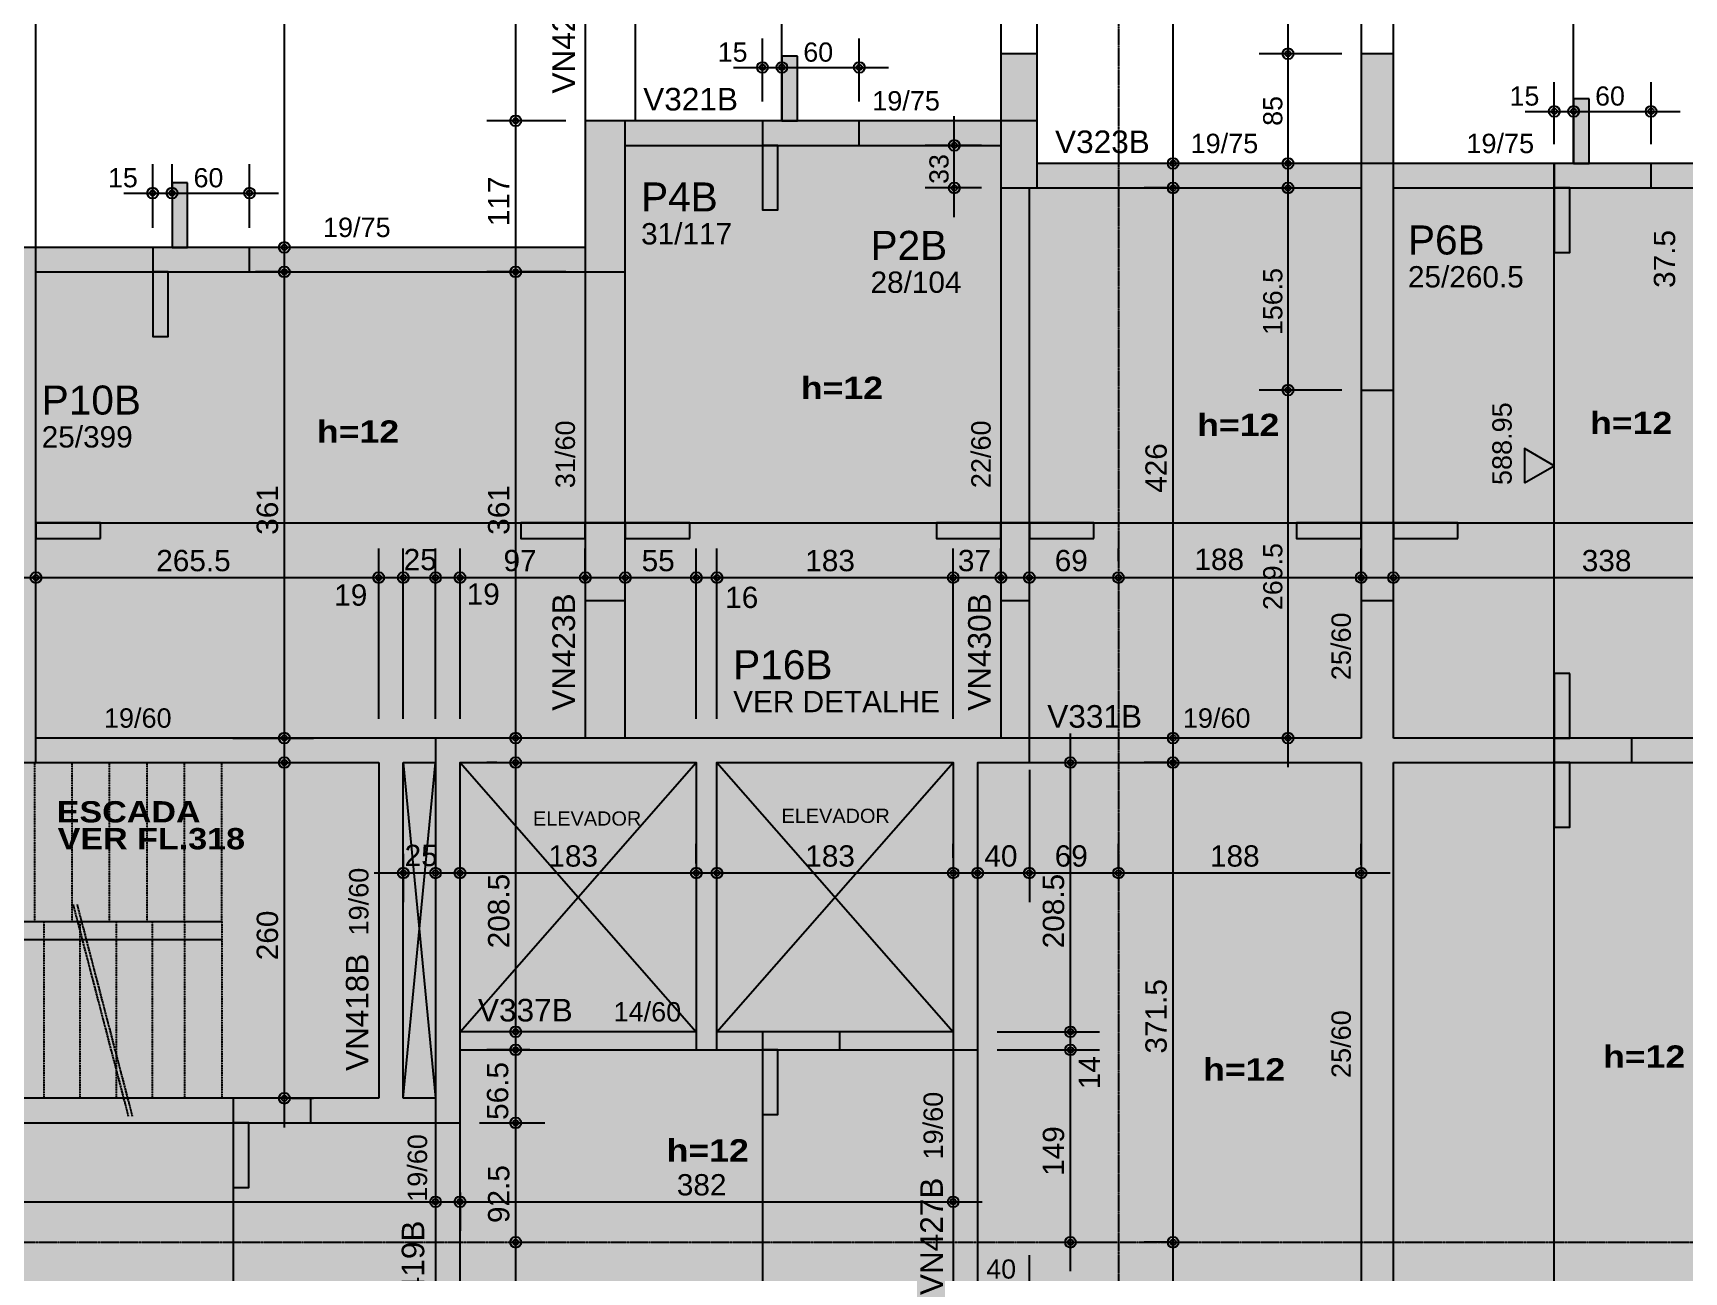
# Model space of a CAD drawing. Extents: x 0 to 13080, y 0 to 6750.
# Drawn here: x 5410 to 6689, y 2493 to 3452 of the extents above; entities that cross this region are included whole.
import ezdxf

# ---------------------------------------------------------------- set-up
doc = ezdxf.new("R2010")
doc.units = 0
doc.header["$MEASUREMENT"] = 0
for name, pattern in [('ESTILO_TQS_0002', [0.4, 0.1, -0.3]), ('ESTILO_TQS_0006', [0.3, 0.2, -0.1]), ('ESTILO_TQS_0007', [2.1, 1.5, -0.2, 0.2, -0.2])]:
    doc.linetypes.add(name, pattern=pattern)
for name, color, linetype in [('MTH-224', 4, 'CONTINUOUS'), ('MTH-230', 1, 'CONTINUOUS'), ('MTH-COTAS7', 31, 'CONTINUOUS'), ('MTH-DIM-PILAR', 3, 'CONTINUOUS'), ('MTH-DIM-VIGA', 3, 'CONTINUOUS'), ('MTH-EIXO-214', 4, 'CONTINUOUS'), ('MTH-EIXO-215', 1, 'CONTINUOUS'), ('MTH-EIXO-217', 8, 'CONTINUOUS'), ('MTH-FACE-VIGA', 7, 'CONTINUOUS'), ('MTH-LINHA-SEÇÃO', 16, 'CONTINUOUS'), ('MTH-PILAR-SEGUE', 5, 'CONTINUOUS'), ('MTH-SIMB_COTA', 3, 'CONTINUOUS'), ('MTH-SOMB119', 62, 'CONTINUOUS'), ('MTH-SOMBRA21', 150, 'CONTINUOUS'), ('MTH-SOMBRA25', 253, 'CONTINUOUS'), ('MTH-TIT1-PILAR', 5, 'CONTINUOUS'), ('MTH-TIT1-VIGA', 5, 'CONTINUOUS'), ('MTH-TXT', 4, 'CONTINUOUS'), ('MTH-TXT-NEGRITO', 5, 'CONTINUOUS'), ('MTH-TXT-NOTAS', 3, 'CONTINUOUS'), ('MTH-VIGA-INVERTIDA', 7, 'ESTILO_TQS_0002')]:
    doc.layers.add(name, color=color, linetype=linetype)
doc.styles.add('TQS_ARIAL', font='arial.ttf')
doc.styles.add('TQS_ARIAL_BLACK', font='ariblk.ttf')

msp = doc.modelspace()

# ---------------------------------------------------------------- linework, layer by layer
at = {"layer": 'MTH-224', "linetype": 'Continuous'}
msp.add_lwpolyline([(6565.43917, 3103.899157), (6588.386875, 3117.148662), (6565.43917, 3130.396849), (6565.43917, 3103.899157)], dxfattribs=at)
at = {"layer": 'MTH-230', "linetype": 'Continuous'}
for p, q in [((5696.777239, 2627.231988), (5721.777242, 2887.231988)), ((5696.777239, 2887.231988), (5721.777242, 2627.231988)), ((5740.777242, 2678.731997), (5923.777242, 2887.232067)), ((5740.777242, 2887.232067), (5923.777242, 2678.731997)), ((5939.777242, 2678.731997), (6122.777242, 2887.232063)), ((5939.777242, 2887.232063), (6122.777242, 2678.731997))]:
    msp.add_line(p, q, dxfattribs=at)
at = {"layer": 'MTH-COTAS7', "linetype": 'Continuous'}
for p, q in [((5604.691797, 3263.732062), (5604.691797, 3958.714762)), ((6293.102997, 3328.732063), (6293.102997, 3958.714762)), ((5783.888868, 3361.732062), (5783.888868, 3755.732669)), ((6382.17447, 3413.714762), (6382.17447, 3755.732669)), ((6382.17447, 3328.732063), (6382.17447, 3458.714762)), ((5975.046569, 3399.232062), (5975.046569, 3448.082015)), ((5990.046569, 3424.232062), (5990.046569, 3448.082015)), ((5990.046569, 3424.232062), (5990.046569, 3448.082015)), ((6050.046569, 3399.232062), (6050.046569, 3448.082015)), ((6423.777245, 3436.214762), (6359.67447, 3436.214762)), ((6423.777245, 3436.214762), (6359.67447, 3436.214762)), ((5952.546569, 3425.582015), (6012.546569, 3425.582015)), ((5967.546569, 3425.582015), (6072.546569, 3425.582015)), ((5783.888868, 3244.732062), (5783.888868, 3406.732062)), ((6588.386875, 3366.232063), (6588.386875, 3414.065718)), ((6603.386875, 3391.232063), (6603.386875, 3414.065718)), ((6603.386875, 3391.232063), (6603.386875, 3414.065718)), ((6663.386875, 3366.232063), (6663.386875, 3414.065718)), ((6565.886875, 3391.565718), (6625.886875, 3391.565718)), ((6580.886875, 3391.565718), (6685.886875, 3391.565718)), ((5822.777243, 3384.232062), (5761.388868, 3384.232062)), ((5822.777243, 3384.232062), (5761.388868, 3384.232062)), ((6123.622871, 3309.732063), (6123.622871, 3387.732062)), ((6144.777243, 3365.232062), (6101.122871, 3365.232062)), ((5502.698106, 3301.232062), (5502.698106, 3350.787595)), ((5517.698106, 3326.232062), (5517.698106, 3350.787595)), ((5517.698106, 3326.232062), (5517.698106, 3350.787595)), ((5577.698106, 3301.232062), (5577.698106, 3350.787595)), ((6317.27522, 3351.232063), (6270.602997, 3351.232063)), ((6293.102997, 2883.73206), (6293.102997, 3354.732063)), ((6381.100017, 3351.232063), (6359.67447, 3351.232063)), ((6382.17447, 3153.232061), (6382.17447, 3354.732063)), ((5480.198106, 3328.287595), (5540.198106, 3328.287595)), ((5495.198106, 3328.287595), (5600.198106, 3328.287595)), ((6144.777243, 3332.232063), (6101.122871, 3332.232063)), ((6298.277244, 3332.232063), (6270.602997, 3332.232063)), ((6394.424072, 3332.232063), (6404.67447, 3332.232063)), ((5604.691797, 2883.732025), (5604.691797, 3289.732062)), ((5783.888868, 2883.73206), (5783.888868, 3289.732062)), ((5610.027243, 3286.232062), (5582.191797, 3286.232062)), ((5610.027243, 3267.232062), (5582.191797, 3267.232062)), ((5822.777243, 3267.232062), (5761.388868, 3267.232062)), ((5822.777243, 3267.232062), (5761.388868, 3267.232062)), ((6382.17447, 2883.73206), (6382.17447, 3198.232061)), ((6423.777245, 3175.732061), (6359.67447, 3175.732061)), ((6423.777245, 3175.732061), (6359.67447, 3175.732061)), ((5412.277243, 3011.056378), (5412.277243, 3052.98206)), ((5677.777239, 2921.232025), (5677.777239, 3052.98206)), ((5677.777239, 2921.232025), (5677.777239, 3052.98206)), ((5696.777239, 2921.232025), (5696.777239, 3052.98206)), ((5696.777239, 2921.232025), (5696.777239, 3052.98206)), ((5721.777242, 2921.23206), (5721.777242, 3052.98206)), ((5721.777242, 2921.23206), (5721.777242, 3052.98206)), ((5740.777242, 2921.23206), (5740.777242, 3052.98206)), ((5740.777242, 2921.23206), (5740.777242, 3052.98206)), ((5837.777243, 3027.348422), (5837.777243, 3052.98206)), ((5868.777243, 3027.870702), (5868.777243, 3052.98206)), ((5923.777242, 2921.23206), (5923.777242, 3052.98206)), ((5923.777242, 2921.23206), (5923.777242, 3052.98206)), ((5939.777242, 2921.23206), (5939.777242, 3052.98206)), ((5939.777242, 2921.23206), (5939.777242, 3052.98206)), ((6122.777242, 2921.23206), (6122.777242, 3052.98206)), ((6122.777242, 2921.23206), (6122.777242, 3052.98206)), ((6159.777243, 3027.870702), (6159.777243, 3052.98206)), ((6181.777243, 3027.870702), (6181.777243, 3052.98206)), ((6250.777243, 3043.087983), (6250.777243, 3052.98206)), ((6250.777243, 3043.087983), (6250.777243, 3052.98206)), ((6438.777245, 3027.870702), (6438.777245, 3052.98206)), ((6463.777245, 3027.870702), (6463.777245, 3052.98206)), ((5389.777243, 3030.48206), (5700.277239, 3030.48206)), ((5655.277239, 3030.48206), (5719.277239, 3030.48206)), ((5674.277239, 3030.48206), (5744.277242, 3030.48206)), ((5699.277242, 3030.48206), (5763.277242, 3030.48206)), ((5718.277242, 3030.48206), (5860.277243, 3030.48206)), ((5846.277243, 3030.48206), (5946.277242, 3030.48206)), ((5901.277242, 3030.48206), (5962.277242, 3030.48206)), ((5917.277242, 3030.48206), (6145.277242, 3030.48206)), ((6100.277242, 3030.48206), (6182.277243, 3030.48206)), ((6159.277243, 3030.48206), (6273.277243, 3030.48206)), ((6228.277243, 3030.48206), (6461.277245, 3030.48206)), ((6441.277245, 3030.48206), (6824.27805, 3030.48206)), ((5564.777241, 2906.232025), (5627.191797, 2906.232025)), ((5604.691797, 2604.732025), (5604.691797, 2909.732025)), ((5789.401661, 2906.23206), (5761.388868, 2906.23206)), ((5783.888868, 2656.232034), (5783.888868, 2909.732067)), ((6213.623749, 2656.232034), (6213.623749, 2909.73206)), ((6295.277244, 2906.23206), (6270.602997, 2906.23206)), ((6293.102997, 2493.232028), (6293.102997, 2909.73206)), ((6395.803159, 2906.23206), (6359.67447, 2906.23206)), ((5599.095009, 2887.232025), (5627.191797, 2887.232025)), ((5769.185656, 2887.232067), (5761.388868, 2887.232067)), ((6181.777243, 2881.73206), (6181.777243, 2779.214554)), ((6181.777243, 2881.73206), (6181.777243, 2779.214554)), ((6196.777243, 2887.23206), (6236.123749, 2887.23206)), ((6295.277244, 2887.23206), (6270.602997, 2887.23206)), ((5696.777239, 2816.438205), (5696.777239, 2779.214554)), ((5740.777242, 2804.887062), (5740.777242, 2824.214554)), ((5923.777242, 2809.180015), (5923.777242, 2824.214554)), ((5939.777242, 2790.982066), (5939.777242, 2824.214554)), ((6122.777242, 2813.408224), (6122.777242, 2824.214554)), ((6141.777242, 2790.982064), (6141.777242, 2824.214554)), ((6250.777243, 2806.327075), (6250.777243, 2824.214554)), ((6250.777243, 2806.327075), (6250.777243, 2824.214554)), ((6438.777245, 2808.012399), (6438.777245, 2824.214554)), ((5674.277239, 2801.714554), (5744.277242, 2801.714554)), ((5718.277242, 2801.714554), (5946.277242, 2801.714554)), ((5721.777242, 2809.646192), (5721.777242, 2779.214554)), ((5917.277242, 2801.714554), (6145.277242, 2801.714554)), ((6119.277242, 2801.714554), (6204.277243, 2801.714554)), ((6159.277243, 2801.714554), (6273.277243, 2801.714554)), ((6228.277243, 2801.714554), (6461.277245, 2801.714554)), ((6213.623749, 2642.232069), (6213.623749, 2701.232034)), ((5783.888868, 2585.73206), (5783.888868, 2687.232034)), ((6213.623749, 2493.232028), (6213.623749, 2687.232069)), ((5797.403531, 2678.732034), (5761.388868, 2678.732034)), ((6156.777242, 2678.732034), (6236.123749, 2678.732034)), ((6156.777242, 2678.732034), (6236.123749, 2678.732034)), ((5794.846855, 2664.732034), (5761.388868, 2664.732034)), ((6156.777242, 2664.732069), (6236.123749, 2664.732069)), ((6156.777242, 2664.732069), (6236.123749, 2664.732069)), ((5610.096486, 2627.232025), (5627.191797, 2627.232025)), ((5783.888868, 2493.232028), (5783.888868, 2630.73206)), ((5755.777242, 2608.23206), (5806.388868, 2608.23206)), ((5755.777242, 2608.23206), (5806.388868, 2608.23206)), ((5044.277244, 2547.061008), (5744.277242, 2547.061008)), ((5718.277242, 2547.061008), (6145.277242, 2547.061008)), ((5740.777242, 2554.26325), (5740.777242, 2524.561008)), ((5721.777242, 2541.288579), (5721.777242, 2524.561008)), ((5783.888868, 2417.233332), (5783.888868, 2538.232028)), ((6122.777242, 2544.2327), (6122.777242, 2524.561008)), ((6293.102997, 2417.233332), (6293.102997, 2538.232028)), ((5779.951718, 2515.732028), (5806.388868, 2515.732028)), ((5790.229769, 2515.732028), (5806.388868, 2515.732028)), ((6192.688333, 2515.732028), (6236.123749, 2515.732028)), ((6291.459207, 2515.732028), (6270.602997, 2515.732028)), ((6291.459207, 2515.732028), (6270.602997, 2515.732028)), ((6141.777242, 2497.865317), (6141.777242, 2505.640029)), ((6181.777243, 2468.733332), (6181.777243, 2505.640029))]:
    msp.add_line(p, q, dxfattribs=at)
at = {"layer": 'MTH-EIXO-214', "linetype": 'ESTILO_TQS_0007'}
for p, q in [((6250.777243, 6386.749862), (6250.777243, 488.1738)), ((718.67219, 2515.73199), (9031.331125, 2515.73199))]:
    msp.add_line(p, q, dxfattribs=at)
at = {"layer": 'MTH-EIXO-215', "linetype": 'Continuous'}
msp.add_line((5194.277242, 2750.231988), (5556.277242, 2750.231988), dxfattribs=at)
at = {"layer": 'MTH-EIXO-217', "linetype": 'ESTILO_TQS_0007'}
for p, q in [((5440.965348, 2777.292431), (5483.780754, 2613.162676)), ((5444.065742, 2777.292431), (5486.881149, 2613.162676))]:
    msp.add_line(p, q, dxfattribs=at)
at = {"layer": 'MTH-FACE-VIGA', "linetype": 'Continuous'}
msp.add_line((5208.277242, 2764.231988), (5556.277242, 2764.231988), dxfattribs=at)
for points in [[(5412.277243, 3286.232065), (5412.277243, 3936.214724)], [(5837.777243, 3936.214724), (5837.777243, 3384.232062)], [(5876.777243, 3384.232062), (5876.777243, 3936.214724)], [(6159.777243, 3753.232669), (6159.777243, 3436.232063)], [(6187.777243, 3436.232063), (6187.777243, 3753.232669)], [(6438.777245, 3742.732915), (6438.777245, 3436.214762)], [(6463.777245, 3436.214762), (6463.777245, 3730.232907)], [(6159.777243, 3384.232062), (5868.777243, 3384.232062)], [(5868.777243, 3365.232062), (6159.777243, 3365.232062)], [(6438.777245, 3351.232063), (6187.777243, 3351.232063)], [(6798.778048, 3351.232063), (6463.777245, 3351.232063)], [(6159.777243, 3332.232063), (6159.777243, 2906.23206)], [(6181.777243, 2906.23206), (6181.777243, 3332.232063)], [(6187.777243, 3332.232063), (6438.777245, 3332.232063)], [(6463.777245, 3332.232063), (6798.778048, 3332.232063)], [(5837.777243, 3286.232062), (5412.277243, 3286.232062)], [(5412.277243, 3267.232062), (5837.777243, 3267.232062)], [(5837.777243, 3267.232062), (5837.777243, 2906.23206)], [(5868.777243, 2906.23206), (5868.777243, 3267.232062)], [(6438.777245, 3175.732061), (6438.777245, 2906.232022)], [(6463.777245, 2906.232022), (6463.777245, 3175.732061)], [(5687.277239, 2906.231988), (5412.277243, 2906.231988)], [(5721.777239, 2906.231988), (5687.277239, 2906.231988)], [(6438.777245, 2906.232022), (6181.777243, 2906.232022)], [(6801.77805, 2906.232022), (6463.777245, 2906.232022)], [(5412.277243, 2887.231988), (5677.777239, 2887.231988)], [(5677.777239, 2887.231988), (5677.777239, 2627.231988)], [(5696.777239, 2887.231988), (5721.777242, 2887.231988)], [(5696.777239, 2627.231988), (5696.777239, 2887.231988)], [(6181.777243, 2887.232022), (6438.777245, 2887.232022)], [(6438.777245, 2887.232022), (6438.777245, 2439.733294)], [(6463.777245, 2887.232022), (6801.77805, 2887.232022)], [(6463.777245, 2439.733294), (6463.777245, 2887.232022)], [(5923.777242, 2678.731997), (5740.777242, 2678.731997)], [(6122.777242, 2678.731997), (5939.777242, 2678.731997)], [(5740.777242, 2664.731997), (5923.777242, 2664.731997)], [(5939.777242, 2664.731997), (6122.777242, 2664.731997)], [(6122.777242, 2664.732069), (6122.777242, 2453.733332)], [(6141.777242, 2453.733332), (6141.777242, 2664.732069)], [(5677.777239, 2627.231988), (5208.277242, 2627.231988)], [(5721.777242, 2627.231988), (5696.777239, 2627.231988)], [(5182.277244, 2608.231988), (5687.277239, 2608.231988)], [(5687.277239, 2608.231988), (5721.777242, 2608.231988)], [(5721.777242, 2608.231988), (5721.777242, 2439.733294)], [(5740.777242, 2439.733294), (5740.777242, 2608.23206)]]:
    msp.add_lwpolyline(points, dxfattribs=at)
at = {"layer": 'MTH-LINHA-SEÇÃO', "linetype": 'Continuous'}
for p, q in [((5990.046569, 3384.232062), (5990.046569, 5023.714724)), ((6603.386875, 3351.232063), (6603.386875, 4102.390299)), ((6588.386875, 1975.732055), (6588.386875, 3351.232063)), ((5412.277243, 3072.870702), (7775.777243, 3072.870702)), ((5975.046569, 2678.732034), (5975.046569, 1942.732101)), ((5565.096486, 2627.232025), (5565.096486, 2367.733332))]:
    msp.add_line(p, q, dxfattribs=at)
for points in [[(6002.046569, 3434.232062), (5990.046569, 3434.232062), (5990.046569, 3384.232062), (6002.046569, 3384.232062), (6002.046569, 3434.232062)], [(6615.386875, 3401.232063), (6603.386875, 3401.232063), (6603.386875, 3351.232063), (6615.386875, 3351.232063), (6615.386875, 3401.232063)], [(5975.046569, 3384.232062), (5975.046569, 3365.232062), (6050.046569, 3365.232062), (6050.046569, 3384.232062), (5975.046569, 3384.232062)], [(5987.046569, 3365.232062), (5975.046569, 3365.232062), (5975.046569, 3315.232062), (5987.046569, 3315.232062), (5987.046569, 3365.232062)], [(6663.386875, 3351.232063), (6588.386875, 3351.232063), (6588.386875, 3332.232063), (6663.386875, 3332.232063), (6663.386875, 3351.232063)], [(5529.698106, 3336.232062), (5517.698106, 3336.232062), (5517.698106, 3286.232062), (5529.698106, 3286.232062), (5529.698106, 3336.232062)], [(6600.386875, 3332.232063), (6588.386875, 3332.232063), (6588.386875, 3282.232063), (6600.386875, 3282.232063), (6600.386875, 3332.232063)], [(5502.698106, 3286.232062), (5502.698106, 3267.232062), (5577.698106, 3267.232062), (5577.698106, 3286.232062), (5502.698106, 3286.232062)], [(5514.698106, 3267.232062), (5502.698106, 3267.232062), (5502.698106, 3217.232062), (5514.698106, 3217.232062), (5514.698106, 3267.232062)], [(5462.277243, 3060.870702), (5462.277243, 3072.870702), (5412.277243, 3072.870702), (5412.277243, 3060.870702), (5462.277243, 3060.870702)], [(5837.777243, 3060.870702), (5837.777243, 3072.870702), (5787.777243, 3072.870702), (5787.777243, 3060.870702), (5837.777243, 3060.870702)], [(5868.777243, 3072.870702), (5837.777243, 3072.870702), (5837.777243, 3012.870702), (5868.777243, 3012.870702), (5868.777243, 3072.870702)], [(5918.777243, 3060.870702), (5918.777243, 3072.870702), (5868.777243, 3072.870702), (5868.777243, 3060.870702), (5918.777243, 3060.870702)], [(6159.777243, 3060.870702), (6159.777243, 3072.870702), (6109.777243, 3072.870702), (6109.777243, 3060.870702), (6159.777243, 3060.870702)], [(6181.777243, 3072.870702), (6159.777243, 3072.870702), (6159.777243, 3012.870702), (6181.777243, 3012.870702), (6181.777243, 3072.870702)], [(6231.777243, 3060.870702), (6231.777243, 3072.870702), (6181.777243, 3072.870702), (6181.777243, 3060.870702), (6231.777243, 3060.870702)], [(6438.777245, 3060.870702), (6438.777245, 3072.870702), (6388.777245, 3072.870702), (6388.777245, 3060.870702), (6438.777245, 3060.870702)], [(6463.777245, 3072.870702), (6438.777245, 3072.870702), (6438.777245, 3012.870702), (6463.777245, 3012.870702), (6463.777245, 3072.870702)], [(6513.777245, 3060.870702), (6513.777245, 3072.870702), (6463.777245, 3072.870702), (6463.777245, 3060.870702), (6513.777245, 3060.870702)], [(6600.386875, 2956.23206), (6588.386875, 2956.23206), (6588.386875, 2906.23206), (6600.386875, 2906.23206), (6600.386875, 2956.23206)], [(6588.386875, 2906.23206), (6588.386875, 2887.23206), (6648.386875, 2887.23206), (6648.386875, 2906.23206), (6588.386875, 2906.23206)], [(6600.386875, 2887.23206), (6588.386875, 2887.23206), (6588.386875, 2837.23206), (6600.386875, 2837.23206), (6600.386875, 2887.23206)], [(5975.046569, 2678.732034), (5975.046569, 2664.732034), (6035.046569, 2664.732034), (6035.046569, 2678.732034), (5975.046569, 2678.732034)], [(5987.046569, 2664.732034), (5975.046569, 2664.732034), (5975.046569, 2614.732034), (5987.046569, 2614.732034), (5987.046569, 2664.732034)], [(5565.096486, 2627.232025), (5565.096486, 2608.232025), (5625.096486, 2608.232025), (5625.096486, 2627.232025), (5565.096486, 2627.232025)], [(5577.096486, 2608.232025), (5565.096486, 2608.232025), (5565.096486, 2558.232025), (5577.096486, 2558.232025), (5577.096486, 2608.232025)]]:
    msp.add_lwpolyline(points, dxfattribs=at)
at = {"layer": 'MTH-PILAR-SEGUE', "linetype": 'Continuous'}
for points in [[(6159.777243, 3332.232063), (6187.777243, 3332.232063), (6187.777243, 3436.232063), (6159.777243, 3436.232063), (6159.777243, 3332.232063)], [(6438.777245, 3175.732061), (6463.777245, 3175.732061), (6463.777245, 3436.214762), (6438.777245, 3436.214762), (6438.777245, 3175.732061)], [(5837.777243, 3267.232062), (5868.777243, 3267.232062), (5868.777243, 3384.232062), (5837.777243, 3384.232062), (5837.777243, 3267.232062)], [(5387.277243, 2887.232063), (5412.277243, 2887.232063), (5412.277243, 3286.232065), (5387.277243, 3286.232065), (5387.277243, 2887.232063)], [(6141.777242, 2664.732069), (6141.777242, 2887.23206), (6181.777243, 2887.23206), (6181.777243, 2906.23206), (5721.777242, 2906.23206), (5721.777242, 2608.23206), (5740.777242, 2608.23206), (5740.777242, 2887.232067), (5923.777242, 2887.232067), (5923.777242, 2664.732069), (5939.777242, 2664.732069), (5939.777242, 2887.232063), (6122.777242, 2887.232063), (6122.777242, 2664.732069), (6141.777242, 2664.732069)]]:
    msp.add_lwpolyline(points, dxfattribs=at)
at = {"layer": 'MTH-SIMB_COTA', "linetype": 'Continuous'}
for centre, radius in [((6382.17447, 3436.214762), 4.200001), ((6382.17447, 3436.214762), 4.200001), ((5975.046569, 3425.582015), 4.200001), ((5975.046569, 3425.582015), 2.1), ((5990.046569, 3425.582015), 4.200001), ((5990.046569, 3425.582015), 4.200001), ((5990.046569, 3425.582015), 2.1), ((5990.046569, 3425.582015), 2.1), ((6050.046569, 3425.582015), 4.200001), ((6050.046569, 3425.582015), 2.1), ((6382.17447, 3436.214762), 2.1), ((6382.17447, 3436.214762), 2.1), ((6588.386875, 3391.565718), 4.200001), ((6588.386875, 3391.565718), 2.1), ((6603.386875, 3391.565718), 4.200001), ((6603.386875, 3391.565718), 4.200001), ((6603.386875, 3391.565718), 2.1), ((6603.386875, 3391.565718), 2.1), ((6663.386875, 3391.565718), 4.200001), ((6663.386875, 3391.565718), 2.1), ((5783.888868, 3384.232062), 4.200001), ((5783.888868, 3384.232062), 4.200001), ((5783.888868, 3384.232062), 2.1), ((5783.888868, 3384.232062), 2.1), ((6123.622871, 3365.232062), 4.200001), ((6123.622871, 3365.232062), 2.1), ((6293.102997, 3351.232063), 4.200001), ((6293.102997, 3351.232063), 2.1), ((6382.17447, 3351.232063), 4.200001), ((6382.17447, 3351.232063), 2.1), ((5502.698106, 3328.287595), 4.200001), ((5502.698106, 3328.287595), 2.1), ((5517.698106, 3328.287595), 4.200001), ((5517.698106, 3328.287595), 4.200001), ((5517.698106, 3328.287595), 2.1), ((5517.698106, 3328.287595), 2.1), ((5577.698106, 3328.287595), 4.200001), ((5577.698106, 3328.287595), 2.1), ((6123.622871, 3332.232063), 4.200001), ((6123.622871, 3332.232063), 2.1), ((6293.102997, 3332.232063), 4.200001), ((6293.102997, 3332.232063), 2.1), ((6382.17447, 3332.232063), 4.200001), ((6382.17447, 3332.232063), 2.1), ((5604.691797, 3286.232062), 4.200001), ((5604.691797, 3286.232062), 2.1), ((5604.691797, 3267.232062), 4.200001), ((5604.691797, 3267.232062), 2.1), ((5783.888868, 3267.232062), 4.200001), ((5783.888868, 3267.232062), 4.200001), ((5783.888868, 3267.232062), 2.1), ((5783.888868, 3267.232062), 2.1), ((6382.17447, 3175.732061), 4.200001), ((6382.17447, 3175.732061), 4.200001), ((6382.17447, 3175.732061), 2.1), ((6382.17447, 3175.732061), 2.1), ((5412.277243, 3030.48206), 4.200001), ((5412.277243, 3030.48206), 2.1), ((5677.777239, 3030.48206), 4.200001), ((5677.777239, 3030.48206), 4.200001), ((5677.777239, 3030.48206), 2.1), ((5677.777239, 3030.48206), 2.1), ((5696.777239, 3030.48206), 4.200001), ((5696.777239, 3030.48206), 4.200001), ((5696.777239, 3030.48206), 2.1), ((5696.777239, 3030.48206), 2.1), ((5721.777242, 3030.48206), 4.200001), ((5721.777242, 3030.48206), 4.200001), ((5721.777242, 3030.48206), 2.1), ((5721.777242, 3030.48206), 2.1), ((5740.777242, 3030.48206), 4.200001), ((5740.777242, 3030.48206), 4.200001), ((5740.777242, 3030.48206), 2.1), ((5740.777242, 3030.48206), 2.1), ((5837.777243, 3030.48206), 4.200001), ((5837.777243, 3030.48206), 2.1), ((5868.777243, 3030.48206), 4.200001), ((5868.777243, 3030.48206), 2.1), ((5923.777242, 3030.48206), 4.200001), ((5923.777242, 3030.48206), 4.200001), ((5923.777242, 3030.48206), 2.1), ((5923.777242, 3030.48206), 2.1), ((5939.777242, 3030.48206), 4.200001), ((5939.777242, 3030.48206), 4.200001), ((5939.777242, 3030.48206), 2.1), ((5939.777242, 3030.48206), 2.1), ((6122.777242, 3030.48206), 4.200001), ((6122.777242, 3030.48206), 4.200001), ((6122.777242, 3030.48206), 2.1), ((6122.777242, 3030.48206), 2.1), ((6159.777243, 3030.48206), 4.200001), ((6159.777243, 3030.48206), 2.1), ((6181.777243, 3030.48206), 4.200001), ((6181.777243, 3030.48206), 2.1), ((6250.777243, 3030.48206), 4.200001), ((6250.777243, 3030.48206), 4.200001), ((6250.777243, 3030.48206), 2.1), ((6250.777243, 3030.48206), 2.1), ((6438.777245, 3030.48206), 4.200001), ((6438.777245, 3030.48206), 2.1), ((6463.777245, 3030.48206), 4.200001), ((6463.777245, 3030.48206), 2.1), ((5604.691797, 2906.232025), 4.200001), ((5604.691797, 2906.232025), 2.1), ((5783.888868, 2906.23206), 4.200001), ((5783.888868, 2906.23206), 2.1), ((6293.102997, 2906.23206), 4.200001), ((6293.102997, 2906.23206), 2.1), ((6382.17447, 2906.23206), 4.200001), ((6382.17447, 2906.23206), 2.1), ((5604.691797, 2887.232025), 4.200001), ((5783.888868, 2887.232067), 4.200001), ((6213.623749, 2887.23206), 4.200001), ((6293.102997, 2887.23206), 4.200001), ((5604.691797, 2887.232025), 2.1), ((5783.888868, 2887.232067), 2.1), ((6213.623749, 2887.23206), 2.1), ((6293.102997, 2887.23206), 2.1), ((5696.777239, 2801.714554), 4.200001), ((5696.777239, 2801.714554), 2.1), ((5721.777242, 2801.714554), 4.200001), ((5721.777242, 2801.714554), 2.1), ((5740.777242, 2801.714554), 4.200001), ((5740.777242, 2801.714554), 2.1), ((5923.777242, 2801.714554), 4.200001), ((5923.777242, 2801.714554), 2.1), ((5939.777242, 2801.714554), 4.200001), ((5939.777242, 2801.714554), 2.1), ((6122.777242, 2801.714554), 4.200001), ((6122.777242, 2801.714554), 2.1), ((6141.777242, 2801.714554), 4.200001), ((6141.777242, 2801.714554), 2.1), ((6181.777243, 2801.714554), 4.200001), ((6181.777243, 2801.714554), 4.200001), ((6181.777243, 2801.714554), 2.1), ((6181.777243, 2801.714554), 2.1), ((6250.777243, 2801.714554), 4.200001), ((6250.777243, 2801.714554), 4.200001), ((6250.777243, 2801.714554), 2.1), ((6250.777243, 2801.714554), 2.1), ((6438.777245, 2801.714554), 4.200001), ((6438.777245, 2801.714554), 2.1), ((5783.888868, 2678.732034), 4.200001), ((5783.888868, 2678.732034), 2.1), ((6213.623749, 2678.732034), 4.200001), ((6213.623749, 2678.732034), 4.200001), ((6213.623749, 2678.732034), 2.1), ((6213.623749, 2678.732034), 2.1), ((5783.888868, 2664.732034), 4.200001), ((5783.888868, 2664.732034), 2.1), ((6213.623749, 2664.732069), 4.200001), ((6213.623749, 2664.732069), 4.200001), ((6213.623749, 2664.732069), 2.1), ((6213.623749, 2664.732069), 2.1), ((5604.691797, 2627.232025), 4.200001), ((5604.691797, 2627.232025), 2.1), ((5783.888868, 2608.23206), 4.200001), ((5783.888868, 2608.23206), 4.200001), ((5783.888868, 2608.23206), 2.1), ((5783.888868, 2608.23206), 2.1), ((5721.777242, 2547.061008), 4.200001), ((5721.777242, 2547.061008), 2.1), ((5740.777242, 2547.061008), 4.200001), ((5740.777242, 2547.061008), 2.1), ((6122.777242, 2547.061008), 4.200001), ((6122.777242, 2547.061008), 2.1), ((5783.888868, 2515.732028), 4.200001), ((5783.888868, 2515.732028), 4.200001), ((6213.623749, 2515.732028), 4.200001), ((6293.102997, 2515.732028), 4.200001), ((6293.102997, 2515.732028), 4.200001), ((5783.888868, 2515.732028), 2.1), ((5783.888868, 2515.732028), 2.1), ((6213.623749, 2515.732028), 2.1), ((6293.102997, 2515.732028), 2.1), ((6293.102997, 2515.732028), 2.1)]:
    msp.add_circle(centre, radius, dxfattribs=at)
at = {"layer": 'MTH-SOMB119', "linetype": 'Continuous'}
msp.add_lwpolyline([(6823.778048, 3351.232063), (6187.777243, 3351.232063), (6187.777243, 3384.232062), (5837.777243, 3384.232062), (5837.777243, 3286.232062), (4961.777243, 3286.232062), (4961.777243, 3384.232062), (4611.777243, 3384.232062), (4611.777243, 3351.232063), (3975.776437, 3351.232063)], dxfattribs=at)
for points in [[(5837.777243, 3384.232062), (5878.777243, 1942.732101), (6187.777243, 3384.232062)], [(5837.777243, 3384.232062), (5878.777243, 1900.732063), (5878.777243, 1942.732101)], [(5837.777243, 3286.232062), (5878.777243, 1900.732063), (5837.777243, 3384.232062)], [(6187.777243, 3384.232062), (5878.777243, 1942.732101), (6187.777243, 3351.232063)], [(5878.777243, 1942.732101), (6187.777243, 1942.732101), (6187.777243, 3351.232063)], [(6823.778048, 3351.232063), (6187.777243, 1975.732055), (6795.77805, 1975.732055)], [(6187.777243, 3351.232063), (6187.777243, 1975.732055), (6823.778048, 3351.232063)], [(6187.777243, 3351.232063), (6187.777243, 1942.732101), (6187.777243, 1975.732055)], [(5206.777243, 2041.732063), (5837.777243, 3286.232062), (4961.777243, 3286.232062)], [(5206.777243, 2041.732063), (5592.777243, 2041.732063), (5837.777243, 3286.232062)], [(5837.777243, 3286.232062), (5592.777243, 2041.732063), (5878.777243, 1900.732063)]]:
    msp.add_solid(points, dxfattribs=at)
at = {"layer": 'MTH-SOMBRA21', "linetype": 'Continuous'}
for points in [[(6002.046569, 3434.232062), (5990.046569, 3434.232062), (5990.046569, 3384.232062)], [(6002.046569, 3434.232062), (5990.046569, 3384.232062), (6002.046569, 3384.232062)], [(6002.046569, 3434.232062), (6002.046569, 3384.232062), (6002.046569, 3434.232062)], [(6615.386875, 3401.232063), (6603.386875, 3401.232063), (6603.386875, 3351.232063)], [(6615.386875, 3401.232063), (6603.386875, 3351.232063), (6615.386875, 3351.232063)], [(6615.386875, 3401.232063), (6615.386875, 3351.232063), (6615.386875, 3401.232063)], [(5975.046569, 3384.232062), (5975.046569, 3365.232062), (6050.046569, 3365.232062)], [(5975.046569, 3384.232062), (6050.046569, 3365.232062), (6050.046569, 3384.232062)], [(5975.046569, 3384.232062), (6050.046569, 3384.232062), (5975.046569, 3384.232062)], [(5987.046569, 3365.232062), (5975.046569, 3365.232062), (5975.046569, 3315.232062)], [(5987.046569, 3365.232062), (5975.046569, 3315.232062), (5987.046569, 3315.232062)], [(5987.046569, 3365.232062), (5987.046569, 3315.232062), (5987.046569, 3365.232062)], [(6663.386875, 3351.232063), (6588.386875, 3351.232063), (6588.386875, 3332.232063)], [(6663.386875, 3351.232063), (6588.386875, 3332.232063), (6663.386875, 3332.232063)], [(6663.386875, 3351.232063), (6663.386875, 3332.232063), (6663.386875, 3351.232063)], [(5529.698106, 3336.232062), (5517.698106, 3336.232062), (5517.698106, 3286.232062)], [(5529.698106, 3336.232062), (5517.698106, 3286.232062), (5529.698106, 3286.232062)], [(5529.698106, 3336.232062), (5529.698106, 3286.232062), (5529.698106, 3336.232062)], [(6600.386875, 3332.232063), (6588.386875, 3332.232063), (6588.386875, 3282.232063)], [(6600.386875, 3332.232063), (6588.386875, 3282.232063), (6600.386875, 3282.232063)], [(6600.386875, 3332.232063), (6600.386875, 3282.232063), (6600.386875, 3332.232063)], [(5502.698106, 3286.232062), (5502.698106, 3267.232062), (5577.698106, 3267.232062)], [(5502.698106, 3286.232062), (5577.698106, 3267.232062), (5577.698106, 3286.232062)], [(5502.698106, 3286.232062), (5577.698106, 3286.232062), (5502.698106, 3286.232062)], [(5514.698106, 3267.232062), (5502.698106, 3267.232062), (5502.698106, 3217.232062)], [(5514.698106, 3267.232062), (5502.698106, 3217.232062), (5514.698106, 3217.232062)], [(5514.698106, 3267.232062), (5514.698106, 3217.232062), (5514.698106, 3267.232062)], [(5462.277243, 3060.870702), (5462.277243, 3072.870702), (5412.277243, 3072.870702)], [(5462.277243, 3060.870702), (5412.277243, 3072.870702), (5412.277243, 3060.870702)], [(5837.777243, 3060.870702), (5837.777243, 3072.870702), (5787.777243, 3072.870702)], [(5837.777243, 3060.870702), (5787.777243, 3072.870702), (5787.777243, 3060.870702)], [(5868.777243, 3072.870702), (5837.777243, 3072.870702), (5837.777243, 3012.870702)], [(5868.777243, 3072.870702), (5837.777243, 3012.870702), (5868.777243, 3012.870702)], [(5918.777243, 3060.870702), (5918.777243, 3072.870702), (5868.777243, 3072.870702)], [(5918.777243, 3060.870702), (5868.777243, 3072.870702), (5868.777243, 3060.870702)], [(5868.777243, 3072.870702), (5868.777243, 3012.870702), (5868.777243, 3072.870702)], [(6159.777243, 3060.870702), (6159.777243, 3072.870702), (6109.777243, 3072.870702)], [(6159.777243, 3060.870702), (6109.777243, 3072.870702), (6109.777243, 3060.870702)], [(6181.777243, 3072.870702), (6159.777243, 3072.870702), (6159.777243, 3012.870702)], [(6181.777243, 3072.870702), (6159.777243, 3012.870702), (6181.777243, 3012.870702)], [(6231.777243, 3060.870702), (6231.777243, 3072.870702), (6181.777243, 3072.870702)], [(6231.777243, 3060.870702), (6181.777243, 3072.870702), (6181.777243, 3060.870702)], [(6181.777243, 3072.870702), (6181.777243, 3012.870702), (6181.777243, 3072.870702)], [(6438.777245, 3060.870702), (6438.777245, 3072.870702), (6388.777245, 3072.870702)], [(6438.777245, 3060.870702), (6388.777245, 3072.870702), (6388.777245, 3060.870702)], [(6463.777245, 3072.870702), (6438.777245, 3072.870702), (6438.777245, 3012.870702)], [(6463.777245, 3072.870702), (6438.777245, 3012.870702), (6463.777245, 3012.870702)], [(6513.777245, 3060.870702), (6513.777245, 3072.870702), (6463.777245, 3072.870702)], [(6513.777245, 3060.870702), (6463.777245, 3072.870702), (6463.777245, 3060.870702)], [(6463.777245, 3072.870702), (6463.777245, 3012.870702), (6463.777245, 3072.870702)], [(5462.277243, 3060.870702), (5412.277243, 3060.870702), (5462.277243, 3060.870702)], [(5837.777243, 3060.870702), (5787.777243, 3060.870702), (5837.777243, 3060.870702)], [(5918.777243, 3060.870702), (5868.777243, 3060.870702), (5918.777243, 3060.870702)], [(6159.777243, 3060.870702), (6109.777243, 3060.870702), (6159.777243, 3060.870702)], [(6231.777243, 3060.870702), (6181.777243, 3060.870702), (6231.777243, 3060.870702)], [(6438.777245, 3060.870702), (6388.777245, 3060.870702), (6438.777245, 3060.870702)], [(6513.777245, 3060.870702), (6463.777245, 3060.870702), (6513.777245, 3060.870702)], [(6600.386875, 2956.23206), (6588.386875, 2956.23206), (6588.386875, 2906.23206)], [(6600.386875, 2956.23206), (6588.386875, 2906.23206), (6600.386875, 2906.23206)], [(6600.386875, 2956.23206), (6600.386875, 2906.23206), (6600.386875, 2956.23206)], [(6588.386875, 2906.23206), (6588.386875, 2887.23206), (6648.386875, 2887.23206)], [(6588.386875, 2906.23206), (6648.386875, 2887.23206), (6648.386875, 2906.23206)], [(6588.386875, 2906.23206), (6648.386875, 2906.23206), (6588.386875, 2906.23206)], [(6600.386875, 2887.23206), (6588.386875, 2887.23206), (6588.386875, 2837.23206)], [(6600.386875, 2887.23206), (6588.386875, 2837.23206), (6600.386875, 2837.23206)], [(6600.386875, 2887.23206), (6600.386875, 2837.23206), (6600.386875, 2887.23206)], [(5975.046569, 2678.732034), (5975.046569, 2664.732034), (6035.046569, 2664.732034)], [(5975.046569, 2678.732034), (6035.046569, 2664.732034), (6035.046569, 2678.732034)], [(5975.046569, 2678.732034), (6035.046569, 2678.732034), (5975.046569, 2678.732034)], [(5987.046569, 2664.732034), (5975.046569, 2664.732034), (5975.046569, 2614.732034)], [(5987.046569, 2664.732034), (5975.046569, 2614.732034), (5987.046569, 2614.732034)], [(5987.046569, 2664.732034), (5987.046569, 2614.732034), (5987.046569, 2664.732034)], [(5565.096486, 2627.232025), (5565.096486, 2608.232025), (5625.096486, 2608.232025)], [(5565.096486, 2627.232025), (5625.096486, 2608.232025), (5625.096486, 2627.232025)], [(5565.096486, 2627.232025), (5625.096486, 2627.232025), (5565.096486, 2627.232025)], [(5577.096486, 2608.232025), (5565.096486, 2608.232025), (5565.096486, 2558.232025)], [(5577.096486, 2608.232025), (5565.096486, 2558.232025), (5577.096486, 2558.232025)], [(5577.096486, 2608.232025), (5577.096486, 2558.232025), (5577.096486, 2608.232025)]]:
    msp.add_solid(points, dxfattribs=at)
at = {"layer": 'MTH-SOMBRA25', "linetype": 'Continuous'}
for points in [[(6159.777243, 3332.232063), (6187.777243, 3332.232063), (6187.777243, 3436.232063)], [(6159.777243, 3332.232063), (6187.777243, 3436.232063), (6159.777243, 3436.232063)], [(6159.777243, 3332.232063), (6159.777243, 3436.232063), (6159.777243, 3332.232063)], [(6438.777245, 3175.732061), (6463.777245, 3175.732061), (6463.777245, 3436.214762)], [(6438.777245, 3175.732061), (6463.777245, 3436.214762), (6438.777245, 3436.214762)], [(6438.777245, 3175.732061), (6438.777245, 3436.214762), (6438.777245, 3175.732061)], [(5837.777243, 3267.232062), (5868.777243, 3267.232062), (5868.777243, 3384.232062)], [(5837.777243, 3267.232062), (5868.777243, 3384.232062), (5837.777243, 3384.232062)], [(5837.777243, 3267.232062), (5837.777243, 3384.232062), (5837.777243, 3267.232062)], [(5387.277243, 2887.232063), (5412.277243, 2887.232063), (5412.277243, 3286.232065)], [(5387.277243, 2887.232063), (5412.277243, 3286.232065), (5387.277243, 3286.232065)], [(6181.777243, 2906.23206), (5721.777242, 2906.23206), (5740.777242, 2887.232067)], [(5721.777242, 2906.23206), (5721.777242, 2608.23206), (5740.777242, 2608.23206)], [(5721.777242, 2906.23206), (5740.777242, 2608.23206), (5740.777242, 2887.232067)], [(6181.777243, 2906.23206), (5740.777242, 2887.232067), (5923.777242, 2887.232067)], [(6181.777243, 2906.23206), (5923.777242, 2887.232067), (5939.777242, 2887.232063)], [(6181.777243, 2906.23206), (5939.777242, 2887.232063), (6122.777242, 2887.232063)], [(6181.777243, 2906.23206), (6122.777242, 2887.232063), (6141.777242, 2887.23206)], [(6181.777243, 2906.23206), (6141.777242, 2887.23206), (6181.777243, 2887.23206)], [(5923.777242, 2887.232067), (5923.777242, 2664.732069), (5939.777242, 2664.732069)], [(5923.777242, 2887.232067), (5939.777242, 2664.732069), (5939.777242, 2887.232063)], [(6122.777242, 2887.232063), (6122.777242, 2664.732069), (6141.777242, 2664.732069)], [(6122.777242, 2887.232063), (6141.777242, 2664.732069), (6141.777242, 2887.23206)]]:
    msp.add_solid(points, dxfattribs=at)
at = {"layer": 'MTH-VIGA-INVERTIDA', "linetype": 'ESTILO_TQS_0006'}
for p, q in [((5411.277242, 2764.232022), (5411.277242, 2887.231988)), ((5440.277242, 2764.232022), (5440.277242, 2887.231988)), ((5469.277242, 2764.232022), (5469.277242, 2887.231988)), ((5498.277242, 2764.232022), (5498.277242, 2887.231988)), ((5527.277242, 2764.23206), (5527.277242, 2887.232025)), ((5556.277242, 2764.23206), (5556.277242, 2887.232025)), ((5418.277242, 2764.231988), (5418.277242, 2627.231988)), ((5446.277242, 2764.231988), (5446.277242, 2627.231988)), ((5474.277242, 2764.231988), (5474.277242, 2627.231988)), ((5502.277242, 2764.231988), (5502.277242, 2627.231988)), ((5527.277242, 2764.232025), (5527.277242, 2627.232025)), ((5556.277242, 2764.232025), (5556.277242, 2627.232025)), ((6141.777242, 2659.732), (6141.777242, 2664.732034))]:
    msp.add_line(p, q, dxfattribs=at)

# ---------------------------------------------------------------- texts
at = {"layer": 'MTH-COTAS7', "linetype": 'Continuous', "style": 'TQS_ARIAL'}
for s, height, p in [('15', 14.85, (5940.396574, 3430.037015)), ('60', 14.85, (6006.681569, 3430.037015)), ('15', 14.85, (6553.73688, 3396.020718)), ('60', 14.85, (6620.021875, 3396.020718)), ('15', 14.85, (5468.048111, 3332.742595)), ('60', 14.85, (5534.333106, 3332.742595)), ('265.5', 16.5, (5505.427241, 3035.43206)), ('25', 16.5, (5697.092991, 3036.200688)), ('97', 16.5, (5774.427243, 3035.43206)), ('55', 16.5, (5881.427243, 3035.43206)), ('183', 16.5, (6008.177242, 3035.43206)), ('37', 16.5, (6126.427242, 3035.43206)), ('69', 16.5, (6201.427243, 3035.43206)), ('188', 16.5, (6309.615436, 3036.384308)), ('338', 16.5, (6609.677648, 3035.43206)), ('19', 16.5, (5643.290193, 3008.724691)), ('19', 16.5, (5745.923075, 3009.458411)), ('16', 16.5, (5946.160828, 3006.947301)), ('25', 16.5, (5697.830737, 2807.064084)), ('183', 16.5, (5809.177242, 2806.664554)), ('183', 16.5, (6008.177242, 2806.664554)), ('40', 16.5, (6146.927242, 2806.664554)), ('69', 16.5, (6201.427243, 2806.664554)), ('188', 16.5, (6321.677244, 2806.664554)), ('382', 16.5, (5908.677242, 2552.011008)), ('40', 14.85, (6148.412243, 2487.595029))]:
    msp.add_text(s, height=height, dxfattribs=at).set_placement(p)
for s, height, p in [('85', 14.85, (6377.71947, 3380.358412)), ('33', 14.85, (6119.167871, 3335.367062)), ('117', 16.5, (5778.938868, 3302.632062)), ('37.5', 16.5, (6682.006083, 3254.83634)), ('156.5', 14.85, (6377.71947, 3218.342062)), ('426', 16.5, (6288.152997, 3096.132061)), ('361', 16.5, (5599.741797, 3063.632044)), ('361', 16.5, (5778.938868, 3063.632061)), ('269.5', 14.85, (6377.71947, 3005.34206)), ('208.5', 16.5, (5778.938868, 2743.38205)), ('208.5', 16.5, (6208.673749, 2743.382047)), ('260', 16.5, (5599.741797, 2734.132025)), ('371.5', 16.5, (6288.152997, 2661.882044)), ('56.5', 16.5, (5778.084375, 2610.482139)), ('14', 16.5, (6236.577078, 2634.229996)), ('149', 16.5, (6208.673749, 2567.132048)), ('92.5', 16.5, (5778.938868, 2530.632044))]:
    msp.add_text(s, height=height, rotation=90, dxfattribs=at).set_placement(p)
at = {"layer": 'MTH-DIM-PILAR', "linetype": 'Continuous', "style": 'TQS_ARIAL'}
for s, p in [('31/117', (5880.99725, 3288.511481)), ('28/104', (6058.720262, 3251.010533)), ('25/260.5', (6475.029959, 3255.194807)), ('25/399', (5416.699282, 3131.22486)), ('VER DETALHE', (5952.330676, 2926.248424))]:
    msp.add_text(s, height=16.5, dxfattribs=at).set_placement(p)
at = {"layer": 'MTH-DIM-VIGA', "linetype": 'Continuous', "style": 'TQS_ARIAL'}
for s, p in [('19/75', (6060.04166, 3392.232062)), ('19/75', (5634.575819, 3294.232062)), ('19/60', (5464.906571, 2914.231988)), ('19/60', (6300.652243, 2914.232022))]:
    msp.add_text(s, height=15, dxfattribs=at).set_placement(p)
for s, rotation, p in [('19/75', 360, (6306.652243, 3359.232063)), ('19/75', 360, (6520.332835, 3359.232063)), ('31/60', 90, (5829.777243, 3099.746227)), ('22/60', 90, (6151.777243, 3099.746227)), ('25/60', 90, (6430.777245, 2951.04018)), ('19/60', 90, (5669.777239, 2753.356988)), ('14/60', 360, (5859.652242, 2686.731997)), ('25/60', 90, (6430.777245, 2642.972713)), ('19/60', 90, (6114.777242, 2579.858332)), ('19/60', 90, (5715.213255, 2547.045291))]:
    msp.add_text(s, height=15, rotation=rotation, dxfattribs=at).set_placement(p)
at = {"layer": 'MTH-TIT1-PILAR', "linetype": 'Continuous', "style": 'TQS_ARIAL'}
for s, p in [('P4B', (5880.99725, 3314.011481)), ('P6B', (6475.029959, 3280.694807)), ('P2B', (6058.720262, 3276.510533)), ('P10B', (5416.699282, 3156.72486)), ('P16B', (5952.330676, 2951.748424))]:
    msp.add_text(s, height=22.5, dxfattribs=at).set_placement(p)
at = {"layer": 'MTH-TIT1-VIGA', "linetype": 'Continuous', "style": 'TQS_ARIAL'}
for s, height, rotation, p in [('VN424B', 17.475, 90, (5829.777243, 3405.357062)), ('V323B', 17.5, 360, (6201.652243, 3359.232063)), ('VN423B', 17.475, 90, (5829.777243, 2927.35706)), ('VN430B', 17.475, 90, (6151.777243, 2927.35706)), ('VN418B', 17.475, 90, (5669.777239, 2648.356988)), ('V337B', 17.5, 360, (5754.652242, 2686.731997)), ('VN427B', 17.475, 90, (6114.777242, 2474.858332)), ('VN419B', 17.475, 90, (5713.049296, 2441.56774))]:
    msp.add_text(s, height=height, rotation=rotation, dxfattribs=at).set_placement(p)
for s, p in [('V321B', (5882.652243, 3392.232062)), ('V331B', (6195.652243, 2914.232022))]:
    msp.add_text(s, height=17.5, dxfattribs=at).set_placement(p)
at = {"layer": 'MTH-TXT', "linetype": 'Continuous', "style": 'TQS_ARIAL'}
msp.add_text('588.95', height=15, rotation=90, dxfattribs=at).set_placement((6555.386875, 3102.148662))
at = {"layer": 'MTH-TXT-NEGRITO', "linetype": 'Continuous', "style": 'TQS_ARIAL_BLACK'}
for s, height, p in [('h=12', 17.25, (6004.759065, 3168.791547)), ('h=12', 17.25, (6616.097647, 3141.623516)), ('h=12', 17.25, (5629.909853, 3134.972738)), ('h=12', 17.25, (6311.771909, 3140.11309)), ('ESCADA', 16.5, (5428.366006, 2840.858616)), ('VER FL.318', 16.5, (5429.066277, 2820.041256)), ('h=12', 17.25, (6626.168981, 2650.931413)), ('h=12', 17.25, (6316.339802, 2641.00066)), ('h=12', 17.25, (5900.82535, 2578.27739))]:
    msp.add_text(s, height=height, dxfattribs=at).set_placement(p)
at = {"layer": 'MTH-TXT-NOTAS', "linetype": 'Continuous', "style": 'TQS_ARIAL'}
for p in [(5797.258993, 2838.403972), (5989.764664, 2840.48774)]:
    msp.add_text('ELEVADOR', height=11.025, dxfattribs=at).set_placement(p)

doc.saveas('drawing.dxf')
